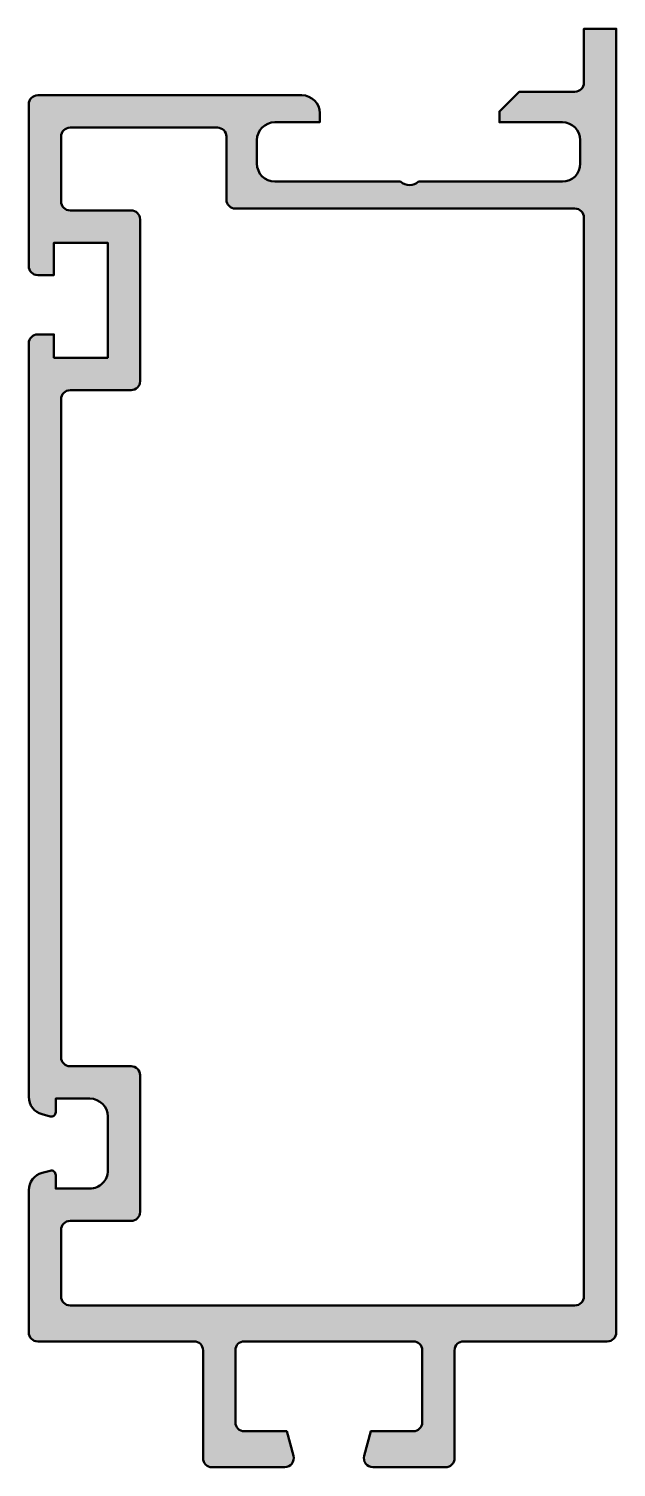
# Model space of a CAD drawing. Extents: x -30.9 to 1.8, y -76.5 to 3.5.
import ezdxf

# ---------------------------------------------------------------- set-up
doc = ezdxf.new("R2010")
doc.units = 0
doc.layers.add('0S-Alu contour', color=7, linetype='Continuous', lineweight=50)
doc.layers.add('0S-Alu hatch', color=252, linetype='Continuous', lineweight=25)

# ---------------------------------------------------------------- blocks, each defined once
blk = doc.blocks.new('501696__2D220F94_F578_4E6F_9D31_197B2B660BCD_')
at = {"layer": '0S-Alu hatch'}
h = blk.add_hatch(color=256, dxfattribs=at)
edge = h.paths.add_edge_path()
edge.add_arc((-30.4, -69), 0.4999999999999965, 180, 270.0000000000004)
edge.add_line((-30.4, -69.5), (-21.69999999999999, -69.5))
edge.add_ellipse((-21.7, -70), major_axis=(-0.5, 0), ratio=1, start_angle=180, end_angle=269.9999999999996, ccw=False)
edge.add_line((-21.2, -70), (-21.2, -76))
edge.add_arc((-20.70000000000001, -76), 0.4999999999999965, 180, 270.0000000000004)
edge.add_line((-20.7, -76.5), (-16.6516126864206, -76.5))
edge.add_arc((-16.65161268642062, -75.99999999999999), 0.5000000000000142, 270.0000000000021, 374.9999999999974)
edge.add_line((-16.16864977327607, -75.87059047744874), (-16.53589838486224, -74.5))
edge.add_line((-16.53589838486224, -74.5), (-18.9, -74.5))
edge.add_ellipse((-18.9, -74), major_axis=(-0.5, 0), ratio=1, start_angle=0, end_angle=90, ccw=False)
edge.add_line((-19.4, -74), (-19.4, -70))
edge.add_ellipse((-18.9, -70), major_axis=(-0.5, 0), ratio=1, start_angle=270, end_angle=360, ccw=False)
edge.add_line((-18.9, -69.5), (-9.500000000000007, -69.5))
edge.add_ellipse((-9.500000000000007, -70), major_axis=(-0.5, 0), ratio=1, start_angle=180, end_angle=270, ccw=False)
edge.add_line((-9.000000000000007, -70), (-9.000000000000002, -74))
edge.add_ellipse((-9.500000000000004, -74), major_axis=(-0.5000000000000018, 0), ratio=1, start_angle=90, end_angle=180, ccw=False)
edge.add_line((-9.500000000000004, -74.5), (-11.86410161513776, -74.5))
edge.add_line((-11.86410161513776, -74.5), (-12.23135022672394, -75.87059047744874))
edge.add_arc((-11.7483873135794, -76), 0.4999999999999996, 165.0000000000004, 270)
edge.add_line((-11.7483873135794, -76.5), (-7.700000000000009, -76.5))
edge.add_arc((-7.700000000000003, -76), 0.5, 269.9999999999994, 360)
edge.add_line((-7.200000000000009, -76), (-7.200000000000007, -70))
edge.add_ellipse((-6.700000000000007, -70), major_axis=(-0.5, 0), ratio=1, start_angle=270, end_angle=360, ccw=False)
edge.add_line((-6.700000000000007, -69.5), (1.299999999999999, -69.5))
edge.add_arc((1.300000000000004, -69), 0.5, 269.9999999999995, 360)
edge.add_line((1.799999999999999, -69), (1.800000000000006, 3.5))
edge.add_line((1.800000000000006, 3.5), (8.7e-15, 3.5))
edge.add_line((8.7e-15, 3.5), (8.7e-15, 0.5))
edge.add_ellipse((-0.4999999999999913, 0.5), major_axis=(-0.5, 0), ratio=1, start_angle=90.00000000000011, end_angle=180, ccw=False)
edge.add_line((-0.4999999999999911, 0), (-3.599999999999982, 0))
edge.add_line((-3.599999999999982, 0), (-4.699999999999984, -1.099999999999994))
edge.add_line((-4.699999999999984, -1.099999999999994), (-4.699999999999984, -1.699999999999988))
edge.add_line((-4.699999999999984, -1.699999999999988), (-1.199999999999993, -1.699999999999988))
edge.add_ellipse((-1.199999999999995, -2.699999999999988), major_axis=(-1, 0), ratio=1, start_angle=180, end_angle=269.99999999999994, ccw=False)
edge.add_line((-0.1999999999999955, -2.699999999999988), (-0.1999999999999939, -4))
edge.add_ellipse((-1.199999999999993, -4), major_axis=(-0.9999999999999998, 0), ratio=1, start_angle=90, end_angle=180, ccw=False)
edge.add_line((-1.199999999999993, -5), (-9.199999999999985, -5))
edge.add_ellipse((-9.699999999999985, -4.474999999999994), major_axis=(-0.7250000000000041, 0), ratio=1, start_angle=46.3971810272966, end_angle=133.6028189727033, ccw=False)
edge.add_line((-10.19999999999998, -5), (-17.19999999999999, -5))
edge.add_ellipse((-17.19999999999998, -4), major_axis=(-1, 0), ratio=1, start_angle=0, end_angle=89.99999999999977, ccw=False)
edge.add_line((-18.19999999999998, -4), (-18.19999999999998, -2.699999999999988))
edge.add_ellipse((-17.19999999999998, -2.699999999999988), major_axis=(-1, 0), ratio=1, start_angle=270, end_angle=360, ccw=False)
edge.add_line((-17.19999999999998, -1.699999999999988), (-14.69999999999998, -1.699999999999988))
edge.add_line((-14.69999999999998, -1.699999999999988), (-14.69999999999998, -1.199999999999988))
edge.add_arc((-15.69999999999999, -1.199999999999994), 1.000000000000005, 0, 89.99999999999991)
edge.add_line((-15.69999999999999, -0.1999999999999886), (-30.4, -0.1999999999999886))
edge.add_arc((-30.4, -0.6999999999999899), 0.5000000000000013, 90, 180)
edge.add_line((-30.9, -0.6999999999999887), (-30.90000000000004, -9.699999999999944))
edge.add_arc((-30.40000000000005, -9.699999999999948), 0.4999999999999858, 180, 269.9999999999972)
edge.add_line((-30.40000000000008, -10.19999999999993), (-29.49999999999999, -10.2))
edge.add_line((-29.49999999999999, -10.2), (-29.5, -8.399999999999991))
edge.add_line((-29.5, -8.399999999999991), (-26.5, -8.399999999999991))
edge.add_line((-26.5, -8.399999999999991), (-26.49999999999999, -14.79999999999999))
edge.add_line((-26.49999999999999, -14.79999999999999), (-29.5, -14.79999999999999))
edge.add_line((-29.5, -14.79999999999999), (-29.49999999999999, -13.49999999999999))
edge.add_line((-29.49999999999999, -13.49999999999999), (-30.4, -13.49999999999999))
edge.add_arc((-30.39999999999999, -13.99999999999999), 0.5000000000000018, 90.0000000000004, 180)
edge.add_line((-30.9, -13.99999999999999), (-30.9, -55.90655556658465))
edge.add_arc((-29.9, -55.90655556658465), 0.9999999999999964, 180, 255.0000000000002)
edge.add_line((-30.15881904510252, -56.87248139287373), (-29.71470476127564, -56.99148145657226))
edge.add_arc((-29.65000000000001, -56.74999999999999), 0.2500000000000049, 255.0000000000017, 360)
edge.add_line((-29.40000000000001, -56.75), (-29.4, -56.00000000000001))
edge.add_line((-29.4, -56.00000000000001), (-27.49999999999999, -56.00000000000001))
edge.add_ellipse((-27.49999999999999, -57.00000000000001), major_axis=(-1, 0), ratio=1, start_angle=180, end_angle=270, ccw=False)
edge.add_line((-26.49999999999999, -57.00000000000001), (-26.49999999999999, -60))
edge.add_ellipse((-27.49999999999999, -60), major_axis=(-1, 0), ratio=1, start_angle=89.99999999999977, end_angle=180, ccw=False)
edge.add_line((-27.5, -61), (-29.4, -61))
edge.add_line((-29.4, -61), (-29.4, -60.25000000000001))
edge.add_arc((-29.65, -60.25000000000001), 0.2499999999999964, 0, 105.0000000000016)
edge.add_line((-29.71470476127564, -60.00851854342775), (-30.15881904510251, -60.12751860712629))
edge.add_arc((-29.89999999999999, -61.09344443341536), 1.000000000000005, 105.0000000000001, 180)
edge.add_line((-30.9, -61.09344443341536), (-30.9, -69))
edge = h.paths.add_edge_path()
edge.add_line((-24.70000000000001, -16.09999999999999), (-24.70000000000001, -7.099999999999994))
edge.add_arc((-25.2, -7.099999999999994), 0.5, 0, 90)
edge.add_line((-25.2, -6.599999999999994), (-28.60000000000001, -6.599999999999994))
edge.add_ellipse((-28.60000000000002, -6.099999999999994), major_axis=(-0.5, 0), ratio=1, start_angle=0, end_angle=90.0000000000004, ccw=False)
edge.add_line((-29.10000000000002, -6.099999999999994), (-29.10000000000001, -2.499999999999985))
edge.add_ellipse((-28.60000000000001, -2.499999999999985), major_axis=(-0.5, 0), ratio=1, start_angle=270, end_angle=360, ccw=False)
edge.add_line((-28.60000000000001, -1.999999999999985), (-20.39999999999999, -1.999999999999985))
edge.add_ellipse((-20.39999999999999, -2.499999999999985), major_axis=(-0.5, 0), ratio=1, start_angle=180, end_angle=270, ccw=False)
edge.add_line((-19.89999999999998, -2.499999999999985), (-19.89999999999998, -6.000000000000042))
edge.add_arc((-19.39999999999998, -6.000000000000042), 0.5, 180, 270)
edge.add_line((-19.39999999999998, -6.500000000000042), (-0.4999999999999965, -6.5))
edge.add_ellipse((-0.4999999999999963, -7), major_axis=(-0.5, 0), ratio=1, start_angle=180, end_angle=270, ccw=False)
edge.add_line((3.1e-15, -7), (-2.7e-15, -67))
edge.add_ellipse((-0.5000000000000034, -67), major_axis=(-0.5000000000000007, 0), ratio=1, start_angle=89.99999999999989, end_angle=180, ccw=False)
edge.add_line((-0.5000000000000043, -67.5), (-28.6, -67.5))
edge.add_ellipse((-28.6, -67), major_axis=(-0.5, 0), ratio=1, start_angle=0, end_angle=90, ccw=False)
edge.add_line((-29.1, -67), (-29.1, -63.3))
edge.add_ellipse((-28.59999999999999, -63.3), major_axis=(-0.5, 0), ratio=1, start_angle=270, end_angle=360, ccw=False)
edge.add_line((-28.59999999999999, -62.8), (-25.19999999999999, -62.8))
edge.add_arc((-25.19999999999999, -62.3), 0.4999999999999965, 270, 360)
edge.add_line((-24.69999999999999, -62.3), (-24.69999999999999, -54.70000000000001))
edge.add_arc((-25.19999999999999, -54.70000000000001), 0.4999999999999929, 0, 90.0000000000004)
edge.add_line((-25.19999999999999, -54.20000000000001), (-28.59999999999999, -54.20000000000001))
edge.add_ellipse((-28.6, -53.7), major_axis=(-0.5000000000000071, 0), ratio=1, start_angle=0, end_angle=90.0000000000004, ccw=False)
edge.add_line((-29.1, -53.7), (-29.1, -17.09999999999999))
edge.add_ellipse((-28.59999999999999, -17.09999999999999), major_axis=(-0.5000000000000036, 0), ratio=1, start_angle=270, end_angle=360, ccw=False)
edge.add_line((-28.59999999999999, -16.59999999999999), (-25.2, -16.59999999999999))
edge.add_arc((-25.2, -16.09999999999999), 0.5, 270, 360)
at = {"layer": '0S-Alu contour', "color": 7}
for points in [[(1.799999999999999, -69), (1.800000000000006, 3.5), (8.7e-15, 3.5), (8.7e-15, 0.5)], [(-0.4999999999999911, 0), (-3.599999999999982, 0), (-4.699999999999984, -1.099999999999994), (-4.699999999999984, -1.699999999999988), (-1.199999999999993, -1.699999999999988)], [(-30.9, -0.6999999999999887), (-30.90000000000004, -9.699999999999944)], [(-15.69999999999999, -0.1999999999999886), (-30.4, -0.1999999999999886)], [(-17.19999999999998, -1.699999999999988), (-14.69999999999998, -1.699999999999988), (-14.69999999999998, -1.199999999999988)], [(-28.60000000000001, -1.999999999999985), (-20.39999999999999, -1.999999999999985)], [(-29.10000000000002, -6.099999999999994), (-29.10000000000001, -2.499999999999985)], [(-19.89999999999998, -2.499999999999985), (-19.89999999999998, -6.000000000000042)], [(-18.19999999999998, -4), (-18.19999999999998, -2.699999999999988)], [(-0.1999999999999955, -2.699999999999988), (-0.1999999999999939, -4)], [(-10.19999999999998, -5), (-17.19999999999999, -5)], [(-1.199999999999993, -5), (-9.199999999999985, -5)], [(-25.2, -6.599999999999994), (-28.60000000000001, -6.599999999999994)], [(-24.70000000000001, -16.09999999999999), (-24.70000000000001, -7.099999999999994)], [(-19.39999999999998, -6.500000000000042), (-0.4999999999999963, -6.5)], [(3.1e-15, -7), (-2.7e-15, -67)], [(-30.40000000000008, -10.19999999999993), (-29.49999999999999, -10.2), (-29.5, -8.399999999999991), (-26.5, -8.399999999999991), (-26.49999999999999, -14.79999999999999), (-29.5, -14.79999999999999), (-29.49999999999999, -13.49999999999999), (-30.4, -13.49999999999999)], [(-30.9, -13.99999999999999), (-30.9, -55.90655556658465)], [(-28.59999999999999, -16.59999999999999), (-25.2, -16.59999999999999)], [(-29.1, -53.7), (-29.1, -17.09999999999999)], [(-25.19999999999999, -54.20000000000001), (-28.59999999999999, -54.20000000000001)], [(-24.69999999999999, -62.3), (-24.69999999999999, -54.70000000000001)], [(-29.40000000000001, -56.75), (-29.4, -56.00000000000001), (-27.49999999999999, -56.00000000000001)], [(-30.15881904510252, -56.87248139287373), (-29.71470476127564, -56.99148145657226)], [(-26.49999999999999, -57.00000000000001), (-26.49999999999999, -60)], [(-29.71470476127564, -60.00851854342775), (-30.15881904510251, -60.12751860712629)], [(-27.5, -61), (-29.4, -61), (-29.4, -60.25000000000001)], [(-30.9, -61.09344443341536), (-30.9, -69)], [(-28.59999999999999, -62.8), (-25.19999999999999, -62.8)], [(-29.1, -67), (-29.1, -63.3)], [(-0.5000000000000043, -67.5), (-28.6, -67.5)], [(-30.4, -69.5), (-21.69999999999999, -69.5)], [(-18.9, -69.5), (-9.500000000000007, -69.5)], [(-6.700000000000007, -69.5), (1.299999999999999, -69.5)], [(-21.2, -70), (-21.2, -76)], [(-19.4, -74), (-19.4, -70)], [(-9.000000000000007, -70), (-9.000000000000002, -74)], [(-7.200000000000009, -76), (-7.200000000000007, -70)], [(-16.16864977327607, -75.87059047744874), (-16.53589838486224, -74.5), (-18.9, -74.5)], [(-9.500000000000004, -74.5), (-11.86410161513776, -74.5), (-12.23135022672394, -75.87059047744874)], [(-20.7, -76.5), (-16.6516126864206, -76.5)], [(-11.7483873135794, -76.5), (-7.700000000000009, -76.5)]]:
    blk.add_lwpolyline(points, dxfattribs=at)
at = {"layer": '0S-Alu contour', "color": 7, "extrusion": (0, 0, -1)}
for centre, radius, start, end in [((0.4999999999999913, 0.5), 0.5, 180, 269.9999999999999), ((28.60000000000001, -2.499999999999985), 0.5, 0, 90), ((20.39999999999999, -2.499999999999985), 0.5, 90, 180), ((17.19999999999998, -2.699999999999988), 1, 0, 90), ((1.199999999999995, -2.699999999999988), 1, 90.00000000000007, 180), ((17.19999999999998, -4), 1, 270.0000000000002, 0), ((1.199999999999993, -4), 0.9999999999999998, 180, 270), ((9.699999999999985, -4.474999999999994), 0.7250000000000041, 226.3971810272967, 313.6028189727034), ((28.60000000000002, -6.099999999999994), 0.5, 269.9999999999996, 0), ((0.4999999999999963, -7), 0.5, 90, 180), ((28.59999999999999, -17.09999999999999), 0.5000000000000036, 0, 90), ((28.6, -53.7), 0.5000000000000071, 269.9999999999996, 0), ((27.49999999999999, -57.00000000000001), 1, 90, 180), ((27.49999999999999, -60), 1, 180, 270.0000000000002), ((28.59999999999999, -63.3), 0.5, 0, 90), ((28.6, -67), 0.5, 270, 0), ((0.5000000000000034, -67), 0.5000000000000007, 180, 270.0000000000001), ((21.7, -70), 0.5, 90.0000000000004, 180), ((18.9, -70), 0.5, 0, 90), ((9.500000000000007, -70), 0.5, 90, 180), ((6.700000000000007, -70), 0.5, 0, 90), ((18.9, -74), 0.5, 270, 0), ((9.500000000000004, -74), 0.5000000000000018, 180, 270)]:
    blk.add_arc(centre, radius, start, end, dxfattribs=at)
at = {"layer": '0S-Alu contour', "color": 7}
for centre, radius, start, end in [((-30.4, -0.6999999999999899), 0.5000000000000013, 90, 180), ((-15.69999999999999, -1.199999999999994), 1.000000000000005, 0, 89.99999999999991), ((-19.39999999999998, -6.000000000000042), 0.5, 180, 270), ((-25.2, -7.099999999999994), 0.5, 0, 90), ((-30.40000000000005, -9.699999999999948), 0.4999999999999858, 180, 269.9999999999972), ((-30.39999999999999, -13.99999999999999), 0.5000000000000018, 90.0000000000004, 180), ((-25.2, -16.09999999999999), 0.5, 270, 0), ((-25.19999999999999, -54.70000000000001), 0.4999999999999929, 0, 90.0000000000004), ((-29.9, -55.90655556658465), 0.9999999999999964, 180, 255.0000000000002), ((-29.65000000000001, -56.74999999999999), 0.2500000000000049, 255.0000000000017, 0), ((-29.65, -60.25000000000001), 0.2499999999999964, 0, 105.0000000000016), ((-29.89999999999999, -61.09344443341536), 1.000000000000005, 105.0000000000001, 180), ((-25.19999999999999, -62.3), 0.4999999999999965, 270, 0), ((-30.4, -69), 0.4999999999999965, 180, 270.0000000000004), ((1.300000000000004, -69), 0.5, 269.9999999999995, 0), ((-20.70000000000001, -76), 0.4999999999999965, 180, 270.0000000000004), ((-16.65161268642062, -75.99999999999999), 0.5000000000000142, 270.0000000000021, 14.99999999999739), ((-11.7483873135794, -76), 0.4999999999999996, 165.0000000000004, 270), ((-7.700000000000003, -76), 0.5, 269.9999999999994, 0)]:
    blk.add_arc(centre, radius, start, end, dxfattribs=at)
blk = doc.blocks.new('501696__B16D86D0_E6DB_4BAE_9F78_80A80032AEC2_')
at = {"layer": '0S-Alu contour', "color": 7}
blk.add_blockref('501696__2D220F94_F578_4E6F_9D31_197B2B660BCD_', (0, 0), dxfattribs=at)

msp = doc.modelspace()

# ---------------------------------------------------------------- block references
at = {"layer": '0S-Alu contour', "color": 7}
msp.add_blockref('501696__B16D86D0_E6DB_4BAE_9F78_80A80032AEC2_', (0, 0), dxfattribs=at)

doc.saveas('drawing.dxf')
